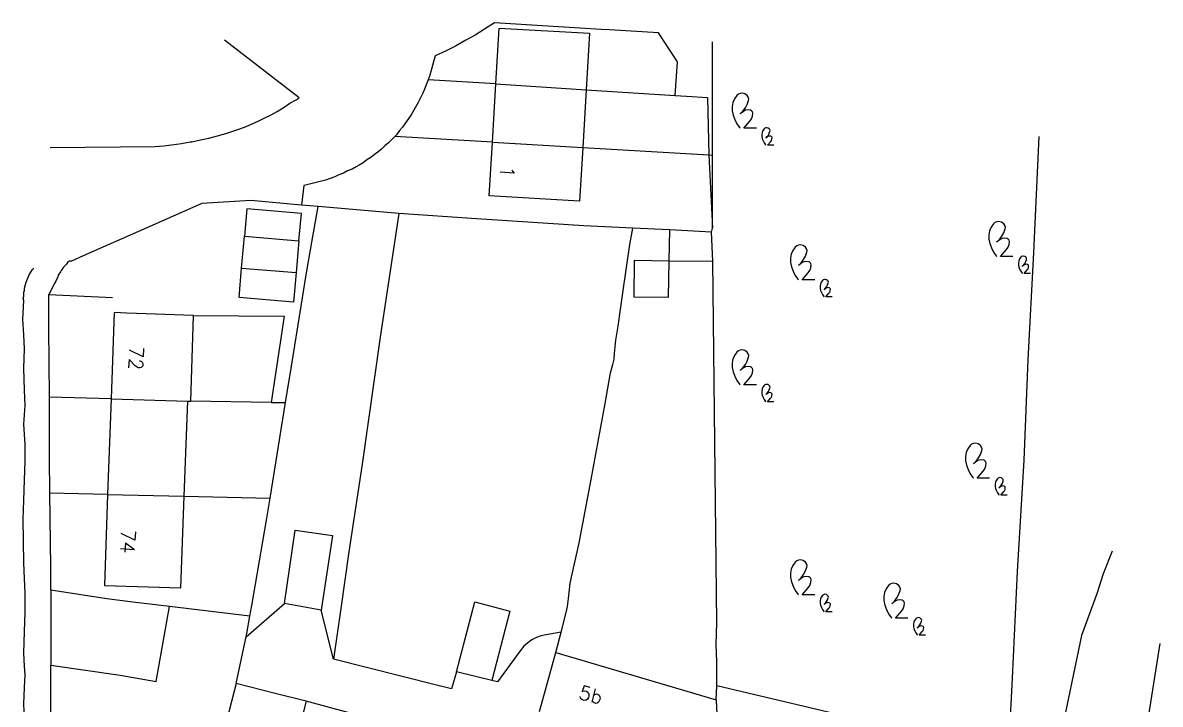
# Model space of a CAD drawing. Extents: x 427500 to 429848, y 434500 to 436505.
# Drawn here: x 429042.3 to 429139.8, y 435625.1 to 435683.5 of the extents above; entities that cross this region are included whole.
import ezdxf

# ---------------------------------------------------------------- set-up
doc = ezdxf.new("R2010")
doc.units = 0
doc.layers.add('LPTIP_Ex_Base', color=8, linetype='Continuous')
doc.styles.add('MtXpl_Romans', font='romans__.ttf')

msp = doc.modelspace()

# ---------------------------------------------------------------- linework, layer by layer
at = {"layer": 'LPTIP_Ex_Base', "color": 251, "true_color": 0x636466}
for p, q in [((429082.75, 435683.55), (429081.9, 435683)), ((429091.9, 435682.98), (429082.75, 435683.55)), ((429082.87, 435678.3), (429083.15, 435683.1)), ((429083.15, 435683.1), (429090.9, 435682.65)), ((429081.1, 435682.5), (429080.3, 435682.05)), ((429081.9, 435683), (429081.1, 435682.5)), ((429090.9, 435682.65), (429090.61, 435677.81)), ((429092.62, 435682.94), (429091.9, 435682.98)), ((429096.8, 435682.7), (429092.62, 435682.94)), ((429098.45, 435680.2), (429096.8, 435682.7)), ((429066, 435677.1), (429059.6, 435682.06)), ((429079.4, 435681.55), (429078.55, 435681.1)), ((429080.3, 435682.05), (429079.4, 435681.55)), ((429101.45, 435672.2), (429101.45, 435681.9)), ((429077.65, 435680.7), (429077.2, 435679.05)), ((429078.55, 435681.1), (429077.65, 435680.7)), ((429098.25, 435677.32), (429098.45, 435680.2)), ((429077.06, 435678.67), (429076.75, 435677.85)), ((429077.2, 435679.05), (429077.06, 435678.67)), ((429082.87, 435678.3), (429077.06, 435678.67)), ((429082.57, 435673.3), (429082.87, 435678.3)), ((429082.87, 435678.3), (429090.61, 435677.81)), ((429076.6, 435677.5), (429076.2, 435676.7)), ((429076.75, 435677.85), (429076.6, 435677.5)), ((429090.61, 435677.81), (429090.32, 435672.85)), ((429090.61, 435677.81), (429098.25, 435677.32)), ((429098.25, 435677.32), (429099.2, 435677.26)), ((429099.2, 435677.26), (429101.02, 435677.15)), ((429064.1, 435675.95), (429064.7, 435676.3)), ((429064.7, 435676.3), (429065.2, 435676.65)), ((429065.2, 435676.65), (429065.75, 435676.95)), ((429065.75, 435676.95), (429066, 435677.1)), ((429076.2, 435676.7), (429075.6, 435675.65)), ((429101.02, 435677.15), (429101.12, 435672.22)), ((429062.55, 435675.15), (429063.05, 435675.4)), ((429063.05, 435675.4), (429063.6, 435675.65)), ((429063.6, 435675.65), (429064.1, 435675.95)), ((429075.6, 435675.65), (429074.85, 435674.6)), ((429059.7, 435674.05), (429060.9, 435674.45)), ((429060.9, 435674.45), (429061.45, 435674.65)), ((429061.45, 435674.65), (429062.55, 435675.15)), ((429074.85, 435674.6), (429074.6, 435674.3)), ((429055.9, 435673.2), (429056.65, 435673.35)), ((429056.65, 435673.35), (429056.8, 435673.35)), ((429056.8, 435673.35), (429057.55, 435673.5)), ((429057.55, 435673.5), (429058.25, 435673.65)), ((429058.25, 435673.65), (429059, 435673.85)), ((429059, 435673.85), (429059.7, 435674.05)), ((429074.19, 435673.79), (429073.65, 435673.25)), ((429074.35, 435673.95), (429074.19, 435673.79)), ((429082.57, 435673.3), (429074.19, 435673.79)), ((429074.6, 435674.3), (429074.35, 435673.95)), ((429129, 435663.85), (429129.45, 435673.8)), ((429044.65, 435672.85), (429053.65, 435672.95)), ((429053.65, 435672.95), (429054.4, 435673)), ((429054.4, 435673), (429055.068, 435673.089)), ((429055.068, 435673.089), (429055.9, 435673.2)), ((429072.75, 435672.45), (429072.45, 435672.25)), ((429073.05, 435672.7), (429072.75, 435672.45)), ((429073.35, 435673), (429073.05, 435672.7)), ((429073.65, 435673.25), (429073.35, 435673)), ((429082.3, 435668.7), (429082.57, 435673.3)), ((429082.57, 435673.3), (429090.32, 435672.85)), ((429090.32, 435672.85), (429090.05, 435668.25)), ((429090.32, 435672.85), (429101.12, 435672.22)), ((429071.5, 435671.55), (429071.15, 435671.35)), ((429071.8, 435671.8), (429071.5, 435671.55)), ((429072.15, 435672), (429071.8, 435671.8)), ((429072.45, 435672.25), (429072.15, 435672)), ((429101.12, 435672.22), (429101.45, 435665.95)), ((429101.12, 435672.22), (429101.45, 435672.2)), ((429101.45, 435665.95), (429101.45, 435672.2)), ((429069.4, 435670.5), (429069.05, 435670.35)), ((429069.8, 435670.65), (429069.4, 435670.5)), ((429070.15, 435670.85), (429069.8, 435670.65)), ((429070.55, 435671), (429070.15, 435670.85)), ((429070.9, 435671.2), (429070.55, 435671)), ((429071.15, 435671.35), (429070.9, 435671.2)), ((429066.4, 435669.6), (429066.2, 435667.92)), ((429066.65, 435669.65), (429066.4, 435669.6)), ((429068.25, 435670.05), (429066.65, 435669.65)), ((429069.05, 435670.35), (429068.25, 435670.05)), ((429090.05, 435668.25), (429082.3, 435668.7)), ((429057.65, 435668.05), (429052.94, 435665.96)), ((429061.85, 435668.3), (429057.65, 435668.05)), ((429061.5, 435667.6), (429061.3, 435665.25)), ((429066.2, 435667.2), (429061.5, 435667.6)), ((429066.2, 435667.92), (429061.85, 435668.3)), ((429067.64, 435667.8), (429066.2, 435667.92)), ((429067.1, 435664.75), (429067.64, 435667.8)), ((429074.55, 435667.2), (429067.64, 435667.8)), ((429065.98, 435664.85), (429066.2, 435667.2)), ((429074.55, 435667.2), (429072.95, 435656.6)), ((429081.2, 435666.75), (429074.55, 435667.2)), ((429084.3, 435666.55), (429081.2, 435666.75)), ((429090.4, 435666.15), (429084.3, 435666.55)), ((429052.94, 435665.96), (429047.49, 435663.56)), ((429094.61, 435665.94), (429090.4, 435666.15)), ((429094.35, 435664.55), (429094.61, 435665.94)), ((429097.75, 435665.79), (429094.61, 435665.94)), ((429097.75, 435665.79), (429097.7, 435663.15)), ((429101.35, 435665.61), (429097.75, 435665.79)), ((429101.35, 435665.61), (429101.45, 435665.95)), ((429101.48, 435663.1), (429101.35, 435665.61)), ((429061.06, 435662.51), (429061.3, 435665.25)), ((429061.3, 435665.25), (429065.98, 435664.85)), ((429065.98, 435664.85), (429065.73, 435662.15)), ((429066.6, 435661.95), (429067.1, 435664.75)), ((429093.75, 435660.4), (429094.35, 435664.55)), ((429128.5, 435654.65), (429129, 435663.85)), ((429046.05, 435662.85), (429045.8, 435662.6)), ((429046.15, 435663), (429046.05, 435662.85)), ((429046.3, 435663.1), (429046.15, 435663)), ((429046.48, 435663.11), (429046.3, 435663.1)), ((429047.49, 435663.56), (429046.48, 435663.11)), ((429094.71, 435660.034), (429094.761, 435663.197)), ((429094.761, 435663.197), (429097.7, 435663.15)), ((429097.7, 435663.15), (429097.649, 435659.987)), ((429097.7, 435663.15), (429101.48, 435663.1)), ((429101.8, 435632.1), (429101.48, 435663.1)), ((429042.7, 435661.6), (429042.8, 435661.8)), ((429042.8, 435661.8), (429042.85, 435661.95)), ((429042.85, 435661.95), (429043.15, 435662.4)), ((429043.15, 435662.4), (429043.25, 435662.5)), ((429045.3, 435661.75), (429045.2, 435661.55)), ((429045.35, 435661.9), (429045.3, 435661.75)), ((429045.55, 435662.2), (429045.35, 435661.9)), ((429045.6, 435662.3), (429045.55, 435662.2)), ((429045.8, 435662.6), (429045.6, 435662.3)), ((429060.85, 435660), (429061.06, 435662.51)), ((429061.06, 435662.51), (429065.73, 435662.15)), ((429065.73, 435662.15), (429065.5, 435659.6)), ((429066.17, 435659.26), (429066.6, 435661.95)), ((429042.45, 435660.8), (429042.55, 435661.1)), ((429042.45, 435660.6), (429042.45, 435660.8)), ((429042.55, 435661.1), (429042.6, 435661.3)), ((429042.6, 435661.3), (429042.7, 435661.6)), ((429045.05, 435661.25), (429044.55, 435660.25)), ((429045.15, 435661.4), (429045.05, 435661.25)), ((429045.2, 435661.55), (429045.15, 435661.4)), ((429042.3, 435658.1), (429042.4, 435659.75)), ((429042.35, 435659.9), (429042.4, 435660.1)), ((429042.4, 435659.75), (429042.35, 435659.9)), ((429042.4, 435660.45), (429042.45, 435660.6)), ((429042.4, 435660.1), (429042.4, 435660.45)), ((429044.55, 435660.25), (429050, 435660)), ((429044.55, 435657.4), (429044.55, 435660.25)), ((429065.5, 435659.6), (429060.85, 435660)), ((429093.35, 435657.55), (429093.75, 435660.4)), ((429097.649, 435659.987), (429094.71, 435660.034)), ((429065.35, 435654.1), (429066.17, 435659.26)), ((429042.4, 435656.8), (429042.3, 435658.1)), ((429050.15, 435658.7), (429049.88, 435651.3)), ((429051.23, 435658.66), (429050.15, 435658.7)), ((429056.95, 435658.45), (429051.23, 435658.66)), ((429056.7, 435651.1), (429056.95, 435658.45)), ((429056.95, 435658.45), (429064.7, 435658.4)), ((429064.7, 435658.4), (429063.6, 435651)), ((429042.45, 435655.6), (429042.4, 435656.8)), ((429044.58, 435651.45), (429044.55, 435657.4)), ((429093.15, 435656.35), (429093.35, 435657.55)), ((429072.95, 435656.6), (429071.4, 435645.7)), ((429093.05, 435655.2), (429093.15, 435656.35)), ((429042.4, 435653.95), (429042.45, 435655.6)), ((429093, 435654.7), (429093.05, 435655.2)), ((429042.45, 435652.05), (429042.4, 435653.95)), ((429064.842, 435650.982), (429065.35, 435654.1)), ((429092.7, 435653.55), (429092.9, 435654.25)), ((429092.9, 435654.25), (429093, 435654.7)), ((429128.15, 435646.05), (429128.5, 435654.65)), ((429092.25, 435650.9), (429092.7, 435653.55)), ((429042.5, 435650.75), (429042.45, 435652.05)), ((429049.88, 435651.3), (429044.58, 435651.45)), ((429044.6, 435646.25), (429044.58, 435651.45)), ((429049.88, 435651.3), (429049.58, 435643.1)), ((429049.88, 435651.3), (429056.45, 435651.11)), ((429056.15, 435642.96), (429056.45, 435651.11)), ((429056.45, 435651.11), (429056.7, 435651.1)), ((429063.6, 435651), (429056.7, 435651.1)), ((429063.51, 435642.8), (429064.842, 435650.982)), ((429063.6, 435651), (429064.842, 435650.982)), ((429042.4, 435649.15), (429042.5, 435650.75)), ((429091.05, 435644.4), (429092.25, 435650.9)), ((429042.5, 435647.4), (429042.4, 435649.15)), ((429042.5, 435645.95), (429042.5, 435647.4)), ((429044.63, 435643.21), (429044.6, 435646.25)), ((429127.6, 435636.5), (429128.15, 435646.05)), ((429042.45, 435644.35), (429042.5, 435645.95)), ((429071.4, 435645.7), (429070.25, 435638.2)), ((429042.4, 435642.6), (429042.45, 435644.35)), ((429090, 435638.95), (429091.05, 435644.4)), ((429044.7, 435636.9), (429044.63, 435643.21)), ((429049.58, 435643.1), (429044.63, 435643.21)), ((429042.35, 435641), (429042.4, 435642.6)), ((429049.58, 435643.1), (429049.3, 435635.3)), ((429049.58, 435643.1), (429056.15, 435642.96)), ((429055.85, 435635.1), (429056.15, 435642.96)), ((429056.15, 435642.96), (429063.51, 435642.8)), ((429063.2, 435640.9), (429063.51, 435642.8)), ((429042.4, 435637.25), (429042.35, 435641)), ((429061.93, 435633.58), (429063.2, 435640.9)), ((429064.75, 435633.75), (429065.65, 435640.05)), ((429065.65, 435640.05), (429068.85, 435639.6)), ((429068.85, 435639.6), (429067.9, 435633.2)), ((429089.25, 435635.5), (429090, 435638.95)), ((429135.72, 435638.25), (429134.94, 435636.31)), ((429070.25, 435638.2), (429069.564, 435633.342)), ((429042.45, 435635.9), (429042.4, 435637.25)), ((429044.7, 435634.9), (429044.7, 435636.9)), ((429127.15, 435627.35), (429127.6, 435636.5)), ((429134.94, 435636.31), (429134.43, 435634.68)), ((429042.5, 435634.65), (429042.45, 435635.9)), ((429089.15, 435634.7), (429089.25, 435635.5)), ((429042.5, 435633), (429042.5, 435634.65)), ((429049.5, 435634.15), (429044.7, 435634.9)), ((429044.7, 435634.9), (429044.7, 435628.48)), ((429049.3, 435635.3), (429055.85, 435635.1)), ((429089.1, 435634.2), (429089.15, 435634.7)), ((429134.43, 435634.68), (429133.08, 435631.01)), ((429051.731, 435633.884), (429049.5, 435634.15)), ((429054.87, 435633.509), (429051.731, 435633.884)), ((429053.75, 435627.069), (429054.87, 435633.509)), ((429061.77, 435632.689), (429054.87, 435633.509)), ((429061.45, 435630.9), (429064.75, 435633.75)), ((429061.77, 435632.689), (429061.93, 435633.58)), ((429067.9, 435633.2), (429064.75, 435633.75)), ((429079.5, 435627.9), (429081.05, 435633.9)), ((429081.05, 435633.9), (429084.05, 435633.1)), ((429088.9, 435633), (429089, 435633.5)), ((429089, 435633.5), (429089.1, 435634.2)), ((429042.45, 435631.35), (429042.5, 435633)), ((429061.503, 435631.198), (429061.77, 435632.689)), ((429068.95, 435629), (429067.9, 435633.2)), ((429069.564, 435633.342), (429068.95, 435629)), ((429084.05, 435633.1), (429082.53, 435627.16)), ((429088.46, 435631.3), (429088.9, 435633)), ((429101.75, 435630.25), (429101.8, 435632.1)), ((429042.4, 435629.5), (429042.45, 435631.35)), ((429060.6, 435626.9), (429061.503, 435631.198)), ((429061.45, 435630.9), (429061.503, 435631.198)), ((429085.95, 435630.65), (429085.6, 435630.4)), ((429086.35, 435630.85), (429085.95, 435630.65)), ((429086.65, 435630.95), (429086.35, 435630.85)), ((429087, 435631.05), (429086.65, 435630.95)), ((429088.46, 435631.3), (429087, 435631.05)), ((429088, 435629.55), (429088.46, 435631.3)), ((429133.08, 435631.01), (429130.85, 435620.36)), ((429042.45, 435628.4), (429042.4, 435629.5)), ((429084.95, 435629.7), (429083, 435627.05)), ((429085.25, 435630.1), (429084.95, 435629.7)), ((429085.6, 435630.4), (429085.25, 435630.1)), ((429086.6, 435624.5), (429088, 435629.55)), ((429088, 435629.55), (429101.75, 435625.5)), ((429101.8, 435628.8), (429101.75, 435630.25)), ((429137.98, 435618.72), (429139.83, 435630.32)), ((429044.7, 435628.48), (429050.64, 435627.61)), ((429044.7, 435624.4), (429044.7, 435628.48)), ((429077.66, 435626.8), (429068.95, 435629)), ((429101.8, 435626.7), (429101.8, 435628.8)), ((429042.5, 435627.65), (429042.45, 435628.4)), ((429042.45, 435626.55), (429042.5, 435627.65)), ((429050.64, 435627.61), (429053.75, 435627.069)), ((429079.5, 435627.9), (429079.05, 435626.45)), ((429082.53, 435627.16), (429079.5, 435627.9)), ((429042.4, 435625.15), (429042.45, 435626.55)), ((429060.6, 435626.9), (429059.42, 435622.4)), ((429063.95, 435626.05), (429060.6, 435626.9)), ((429079.05, 435626.45), (429077.66, 435626.8)), ((429083, 435627.05), (429082.53, 435627.16)), ((429101.75, 435625.5), (429101.8, 435626.7)), ((429119.03, 435622.65), (429101.8, 435626.7)), ((429126.85, 435620.87), (429127.15, 435627.35)), ((429066.6, 435625.4), (429063.95, 435626.05)), ((429042.45, 435623.9), (429042.4, 435625.15)), ((429066.6, 435625.4), (429065.45, 435621)), ((429070.3, 435624.4), (429066.6, 435625.4)), ((429101.75, 435625.5), (429102, 435620.1))]:
    msp.add_line(p, q, dxfattribs=at)
for points in [[(429105.2, 435674.507), (429104.124, 435674.507), (429104.652, 435675.107), (429104.784, 435675.317), (429104.866, 435675.551), (429104.893, 435675.798), (429104.868, 435675.912), (429104.796, 435676.005), (429104.691, 435676.058), (429104.484, 435676.082), (429104.278, 435676.046), (429104.091, 435675.954), (429103.804, 435675.732), (429104.049, 435675.973), (429104.255, 435676.248), (429104.418, 435676.55), (429104.535, 435676.873), (429104.55, 435677.027), (429104.511, 435677.176), (429104.424, 435677.303), (429104.216, 435677.447), (429103.97, 435677.503), (429103.809, 435677.485), (429103.66, 435677.421), (429103.537, 435677.316), (429103.334, 435677.029), (429103.196, 435676.704), (429103.13, 435676.358), (429103.139, 435676.006), (429103.218, 435675.617), (429103.351, 435675.242), (429103.534, 435674.889), (429103.765, 435674.566), (429103.804, 435674.5)], [(429106.7, 435673.054), (429106.162, 435673.054), (429106.426, 435673.354), (429106.492, 435673.459), (429106.533, 435673.576), (429106.546, 435673.699), (429106.534, 435673.756), (429106.498, 435673.802), (429106.445, 435673.829), (429106.342, 435673.841), (429106.239, 435673.823), (429106.146, 435673.777), (429106.002, 435673.666), (429106.125, 435673.787), (429106.227, 435673.924), (429106.309, 435674.075), (429106.367, 435674.236), (429106.375, 435674.313), (429106.355, 435674.388), (429106.312, 435674.451), (429106.208, 435674.523), (429106.085, 435674.551), (429106.005, 435674.542), (429105.93, 435674.51), (429105.869, 435674.458), (429105.767, 435674.314), (429105.698, 435674.152), (429105.665, 435673.979), (429105.67, 435673.803), (429105.709, 435673.609), (429105.776, 435673.421), (429105.867, 435673.245), (429105.983, 435673.083), (429106.002, 435673.05)], [(429127.2, 435663.507), (429126.124, 435663.507), (429126.652, 435664.107), (429126.784, 435664.317), (429126.866, 435664.551), (429126.893, 435664.798), (429126.868, 435664.912), (429126.796, 435665.005), (429126.691, 435665.058), (429126.484, 435665.082), (429126.278, 435665.046), (429126.091, 435664.954), (429125.804, 435664.732), (429126.049, 435664.973), (429126.255, 435665.248), (429126.418, 435665.55), (429126.535, 435665.873), (429126.55, 435666.027), (429126.511, 435666.176), (429126.424, 435666.303), (429126.216, 435666.447), (429125.97, 435666.503), (429125.809, 435666.485), (429125.66, 435666.421), (429125.537, 435666.316), (429125.334, 435666.029), (429125.196, 435665.704), (429125.13, 435665.358), (429125.139, 435665.006), (429125.218, 435664.617), (429125.351, 435664.242), (429125.534, 435663.889), (429125.765, 435663.566), (429125.804, 435663.5)], [(429110.2, 435661.507), (429109.124, 435661.507), (429109.652, 435662.107), (429109.784, 435662.317), (429109.866, 435662.551), (429109.893, 435662.798), (429109.868, 435662.912), (429109.796, 435663.005), (429109.691, 435663.058), (429109.484, 435663.082), (429109.278, 435663.046), (429109.091, 435662.954), (429108.804, 435662.732), (429109.049, 435662.973), (429109.255, 435663.248), (429109.418, 435663.55), (429109.535, 435663.873), (429109.55, 435664.027), (429109.511, 435664.176), (429109.424, 435664.303), (429109.216, 435664.447), (429108.97, 435664.503), (429108.809, 435664.485), (429108.66, 435664.421), (429108.537, 435664.316), (429108.334, 435664.029), (429108.196, 435663.704), (429108.13, 435663.358), (429108.139, 435663.006), (429108.218, 435662.617), (429108.351, 435662.242), (429108.534, 435661.889), (429108.765, 435661.566), (429108.804, 435661.5)], [(429128.7, 435662.054), (429128.162, 435662.054), (429128.426, 435662.354), (429128.492, 435662.459), (429128.533, 435662.576), (429128.546, 435662.699), (429128.534, 435662.756), (429128.498, 435662.802), (429128.445, 435662.829), (429128.342, 435662.841), (429128.239, 435662.823), (429128.146, 435662.777), (429128.002, 435662.666), (429128.125, 435662.787), (429128.227, 435662.924), (429128.309, 435663.075), (429128.367, 435663.236), (429128.375, 435663.313), (429128.355, 435663.388), (429128.312, 435663.451), (429128.208, 435663.523), (429128.085, 435663.551), (429128.005, 435663.542), (429127.93, 435663.51), (429127.869, 435663.458), (429127.767, 435663.314), (429127.698, 435663.152), (429127.665, 435662.979), (429127.67, 435662.803), (429127.709, 435662.609), (429127.776, 435662.421), (429127.867, 435662.245), (429127.983, 435662.083), (429128.002, 435662.05)], [(429111.7, 435660.054), (429111.162, 435660.054), (429111.426, 435660.354), (429111.492, 435660.459), (429111.533, 435660.576), (429111.546, 435660.699), (429111.534, 435660.756), (429111.498, 435660.802), (429111.445, 435660.829), (429111.342, 435660.841), (429111.239, 435660.823), (429111.146, 435660.777), (429111.002, 435660.666), (429111.125, 435660.787), (429111.227, 435660.924), (429111.309, 435661.075), (429111.367, 435661.236), (429111.375, 435661.313), (429111.355, 435661.388), (429111.312, 435661.451), (429111.208, 435661.523), (429111.085, 435661.551), (429111.005, 435661.542), (429110.93, 435661.51), (429110.869, 435661.458), (429110.767, 435661.314), (429110.698, 435661.152), (429110.665, 435660.979), (429110.67, 435660.803), (429110.709, 435660.609), (429110.776, 435660.421), (429110.867, 435660.245), (429110.983, 435660.083), (429111.002, 435660.05)], [(429105.2, 435652.507), (429104.124, 435652.507), (429104.652, 435653.107), (429104.784, 435653.317), (429104.866, 435653.551), (429104.893, 435653.798), (429104.868, 435653.912), (429104.796, 435654.005), (429104.691, 435654.058), (429104.484, 435654.082), (429104.278, 435654.046), (429104.091, 435653.954), (429103.804, 435653.732), (429104.049, 435653.973), (429104.255, 435654.248), (429104.418, 435654.55), (429104.535, 435654.873), (429104.55, 435655.027), (429104.511, 435655.176), (429104.424, 435655.303), (429104.216, 435655.447), (429103.97, 435655.503), (429103.809, 435655.485), (429103.66, 435655.421), (429103.537, 435655.316), (429103.334, 435655.029), (429103.196, 435654.704), (429103.13, 435654.358), (429103.139, 435654.006), (429103.218, 435653.617), (429103.351, 435653.242), (429103.534, 435652.889), (429103.765, 435652.566), (429103.804, 435652.5)], [(429106.7, 435651.054), (429106.162, 435651.054), (429106.426, 435651.354), (429106.492, 435651.459), (429106.533, 435651.576), (429106.546, 435651.699), (429106.534, 435651.756), (429106.498, 435651.802), (429106.445, 435651.829), (429106.342, 435651.841), (429106.239, 435651.823), (429106.146, 435651.777), (429106.002, 435651.666), (429106.125, 435651.787), (429106.227, 435651.924), (429106.309, 435652.075), (429106.367, 435652.236), (429106.375, 435652.313), (429106.355, 435652.388), (429106.312, 435652.451), (429106.208, 435652.523), (429106.085, 435652.551), (429106.005, 435652.542), (429105.93, 435652.51), (429105.869, 435652.458), (429105.767, 435652.314), (429105.698, 435652.152), (429105.665, 435651.979), (429105.67, 435651.803), (429105.709, 435651.609), (429105.776, 435651.421), (429105.867, 435651.245), (429105.983, 435651.083), (429106.002, 435651.05)], [(429125.2, 435644.507), (429124.124, 435644.507), (429124.652, 435645.107), (429124.784, 435645.317), (429124.866, 435645.551), (429124.893, 435645.798), (429124.868, 435645.912), (429124.796, 435646.005), (429124.691, 435646.058), (429124.484, 435646.082), (429124.278, 435646.046), (429124.091, 435645.954), (429123.804, 435645.732), (429124.049, 435645.973), (429124.255, 435646.248), (429124.418, 435646.55), (429124.535, 435646.873), (429124.55, 435647.027), (429124.511, 435647.176), (429124.424, 435647.303), (429124.216, 435647.447), (429123.97, 435647.503), (429123.809, 435647.485), (429123.66, 435647.421), (429123.537, 435647.316), (429123.334, 435647.029), (429123.196, 435646.704), (429123.13, 435646.358), (429123.139, 435646.006), (429123.218, 435645.617), (429123.351, 435645.242), (429123.534, 435644.889), (429123.765, 435644.566), (429123.804, 435644.5)], [(429126.7, 435643.054), (429126.162, 435643.054), (429126.426, 435643.354), (429126.492, 435643.459), (429126.533, 435643.576), (429126.546, 435643.699), (429126.534, 435643.756), (429126.498, 435643.802), (429126.445, 435643.829), (429126.342, 435643.841), (429126.239, 435643.823), (429126.146, 435643.777), (429126.002, 435643.666), (429126.125, 435643.787), (429126.227, 435643.924), (429126.309, 435644.075), (429126.367, 435644.236), (429126.375, 435644.313), (429126.355, 435644.388), (429126.312, 435644.451), (429126.208, 435644.523), (429126.085, 435644.551), (429126.005, 435644.542), (429125.93, 435644.51), (429125.869, 435644.458), (429125.767, 435644.314), (429125.698, 435644.152), (429125.665, 435643.979), (429125.67, 435643.803), (429125.709, 435643.609), (429125.776, 435643.421), (429125.867, 435643.245), (429125.983, 435643.083), (429126.002, 435643.05)], [(429110.2, 435634.507), (429109.124, 435634.507), (429109.652, 435635.107), (429109.784, 435635.317), (429109.866, 435635.551), (429109.893, 435635.798), (429109.868, 435635.912), (429109.796, 435636.005), (429109.691, 435636.058), (429109.484, 435636.082), (429109.278, 435636.046), (429109.091, 435635.954), (429108.804, 435635.732), (429109.049, 435635.973), (429109.255, 435636.248), (429109.418, 435636.55), (429109.535, 435636.873), (429109.55, 435637.027), (429109.511, 435637.176), (429109.424, 435637.303), (429109.216, 435637.447), (429108.97, 435637.503), (429108.809, 435637.485), (429108.66, 435637.421), (429108.537, 435637.316), (429108.334, 435637.029), (429108.196, 435636.704), (429108.13, 435636.358), (429108.139, 435636.006), (429108.218, 435635.617), (429108.351, 435635.242), (429108.534, 435634.889), (429108.765, 435634.566), (429108.804, 435634.5)], [(429118.2, 435632.507), (429117.124, 435632.507), (429117.652, 435633.107), (429117.784, 435633.317), (429117.866, 435633.551), (429117.893, 435633.798), (429117.868, 435633.912), (429117.796, 435634.005), (429117.691, 435634.058), (429117.484, 435634.082), (429117.278, 435634.046), (429117.091, 435633.954), (429116.804, 435633.732), (429117.049, 435633.973), (429117.255, 435634.248), (429117.418, 435634.55), (429117.535, 435634.873), (429117.55, 435635.027), (429117.511, 435635.176), (429117.424, 435635.303), (429117.216, 435635.447), (429116.97, 435635.503), (429116.809, 435635.485), (429116.66, 435635.421), (429116.537, 435635.316), (429116.334, 435635.029), (429116.196, 435634.704), (429116.13, 435634.358), (429116.139, 435634.006), (429116.218, 435633.617), (429116.351, 435633.242), (429116.534, 435632.889), (429116.765, 435632.566), (429116.804, 435632.5)], [(429111.7, 435633.054), (429111.162, 435633.054), (429111.426, 435633.354), (429111.492, 435633.459), (429111.533, 435633.576), (429111.546, 435633.699), (429111.534, 435633.756), (429111.498, 435633.802), (429111.445, 435633.829), (429111.342, 435633.841), (429111.239, 435633.823), (429111.146, 435633.777), (429111.002, 435633.666), (429111.125, 435633.787), (429111.227, 435633.924), (429111.309, 435634.075), (429111.367, 435634.236), (429111.375, 435634.313), (429111.355, 435634.388), (429111.312, 435634.451), (429111.208, 435634.523), (429111.085, 435634.551), (429111.005, 435634.542), (429110.93, 435634.51), (429110.869, 435634.458), (429110.767, 435634.314), (429110.698, 435634.152), (429110.665, 435633.979), (429110.67, 435633.803), (429110.709, 435633.609), (429110.776, 435633.421), (429110.867, 435633.245), (429110.983, 435633.083), (429111.002, 435633.05)], [(429119.7, 435631.054), (429119.162, 435631.054), (429119.426, 435631.354), (429119.492, 435631.459), (429119.533, 435631.576), (429119.546, 435631.699), (429119.534, 435631.756), (429119.498, 435631.802), (429119.445, 435631.829), (429119.342, 435631.841), (429119.239, 435631.823), (429119.146, 435631.777), (429119.002, 435631.666), (429119.125, 435631.787), (429119.227, 435631.924), (429119.309, 435632.075), (429119.367, 435632.236), (429119.375, 435632.313), (429119.355, 435632.388), (429119.312, 435632.451), (429119.208, 435632.523), (429119.085, 435632.551), (429119.005, 435632.542), (429118.93, 435632.51), (429118.869, 435632.458), (429118.767, 435632.314), (429118.698, 435632.152), (429118.665, 435631.979), (429118.67, 435631.803), (429118.709, 435631.609), (429118.776, 435631.421), (429118.867, 435631.245), (429118.983, 435631.083), (429119.002, 435631.05)]]:
    msp.add_lwpolyline(points, dxfattribs=at)

# ---------------------------------------------------------------- texts
at = {"layer": 'LPTIP_Ex_Base', "color": 251, "true_color": 0x636466, "style": 'MtXpl_Romans'}
for s, rotation, p in [('1', 266.9, (429083.277, 435671.296)), ('72', 266.9, (429051.474, 435655.854)), ('74', 266.9, (429050.767, 435640.132)), ('5b', 345.3, (429089.887, 435625.604))]:
    msp.add_text(s, height=1.2, rotation=rotation, dxfattribs=at).set_placement(p)

doc.saveas('drawing.dxf')
